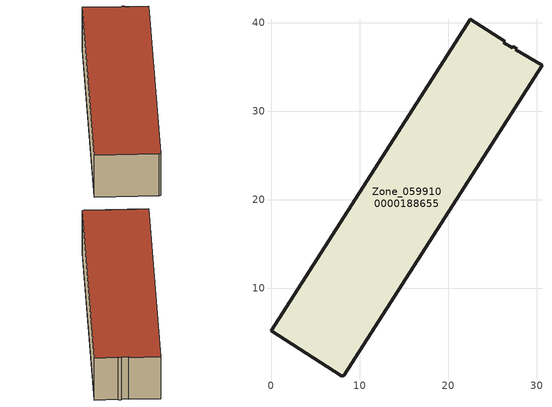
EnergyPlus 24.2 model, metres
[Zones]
Zone_0599100000188655
 floor ground (C_G): 27.31,37.31 27.71,37.06 27.62,36.93 30.58,35.17 8.22,0.15 7.93,0.13 0,5.22 22.48,40.4 26.39,37.91 26.28,37.73 27.22,37.17 z1.58
 wall outside (C_F): 26.39,37.91 22.48,40.4 0,5.22 7.93,0.13 8.22,0.15 30.58,35.17 27.62,36.93 27.71,37.06 27.31,37.31 27.22,37.17 26.28,37.73 26.39,37.91 z1.58:8.62
 roof outside (C_R): 27.71,37.06 27.31,37.31 27.22,37.17 26.28,37.73 26.39,37.91 22.48,40.4 0,5.22 7.93,0.13 8.22,0.15 30.58,35.17 27.62,36.93 z8.62
[BUILDING]
Pand.0599100000188655: North Axis=0; Terrain=City; Loads Convergence Tolerance Value=0.04; Temperature Convergence Tolerance Value=0.4; Solar Distribution=FullExterior; Maximum Number of Warmup Days=25; Minimum Number of Warmup Days=1
[Site:Location]
Rotterdam.The.Hague.AP_ZH_NLD Design_Conditions: Latitude=51.96; Longitude=4.45; Time Zone=1; Elevation=-4.5
[SITE:GROUNDTEMPERATURE:BUILDINGSURFACE]
18, 18, 18, 18, 18, 18, 18, 18, 18, 18, 18, 18
[MATERIAL] Thermal Absorptance=0.9; Solar Absorptance=0.7; Visible Absorptance=0.7
Name | Roughness | Thickness | Conductivity | Density | Specific Heat
G.D.1965 | MediumSmooth | 0.15 | 1 | 540 | 1210
F.D.1965 | Rough | 0.3 | 0.857143 | 1920 | 840
R.D.1965 | MediumRough | 0.2 | 0.08 | 1500 | 1000
[CONSTRUCTION]
C_G: G.D.1965
C_F: F.D.1965
C_R: R.D.1965
[ZONE]
Zone_0599100000188655: Type=1; Multiplier=1; Ceiling Height=Autocalculate; Volume=Autocalculate; Floor Area=autocalculate; Part of Total Floor Area=Yes
[ZONEINFILTRATION:DESIGNFLOWRATE]
Infil_Zone_0599100000188655: Zone or ZoneList or Space or SpaceList=Zone_0599100000188655; Schedule=AlwaysOn; Design Flow Rate Calculation Method=Flow/Area; Flow Rate per Floor Area=0.0042; Constant Term Coefficient=1; Temperature Term Coefficient=0; Velocity Term Coefficient=0; Velocity Squared Term Coefficient=0
[HVACTEMPLATE:ZONE:IDEALLOADSAIRSYSTEM]
Zone_0599100000188655: Maximum Heating Supply Air Temperature=50; Minimum Cooling Supply Air Temperature=13; Maximum Heating Supply Air Humidity Ratio=0.0156; Minimum Cooling Supply Air Humidity Ratio=0.0077; Heating Limit=NoLimit; Cooling Limit=NoLimit; Dehumidification Control Type=ConstantSensibleHeatRatio; Cooling Sensible Heat Ratio=0.7; Dehumidification Setpoint=60; Humidification Control Type=None; Humidification Setpoint=30; Outdoor Air Method=None; Outdoor Air Flow Rate per Person=0.00944; Outdoor Air Flow Rate per Zone Floor Area=0; Outdoor Air Flow Rate per Zone=0; Demand Controlled Ventilation Type=None; Outdoor Air Economizer Type=NoEconomizer; Heat Recovery Type=None; Sensible Heat Recovery Effectiveness=0.7; Latent Heat Recovery Effectiveness=0.65
[ZONECONTROL:THERMOSTAT]
ThermostatControl_Zone_0599100000188655: Zone or ZoneList=Zone_0599100000188655; Control Type Schedule=DualSetpointControlType; Control 1=Thermostat_Zone_0599100000188655; Temperature Difference Between Cutout And Setpoint=0
[THERMOSTATSETPOINT:DUALSETPOINT]
Thermostat_Zone_0599100000188655: Heating Setpoint Temperature Schedule=HeatingSetpoint_Zone_0599100000188655; Cooling Setpoint Temperature Schedule=CoolingSetpoint_Zone_0599100000188655
[SCHEDULE:COMPACT]
HeatingSetpoint_Zone_0599100000188655: Through: 12/31, For: AllDays, Until: 24:00, 21
CoolingSetpoint_Zone_0599100000188655: Through: 12/31, For: AllDays, Until: 24:00, 24
DualSetpointControlType: Through: 12/31, For: AllDays, Until: 24:00, 4
AlwaysOn: Through: 12/31, For: AllDays, Until: 24:00, 1
